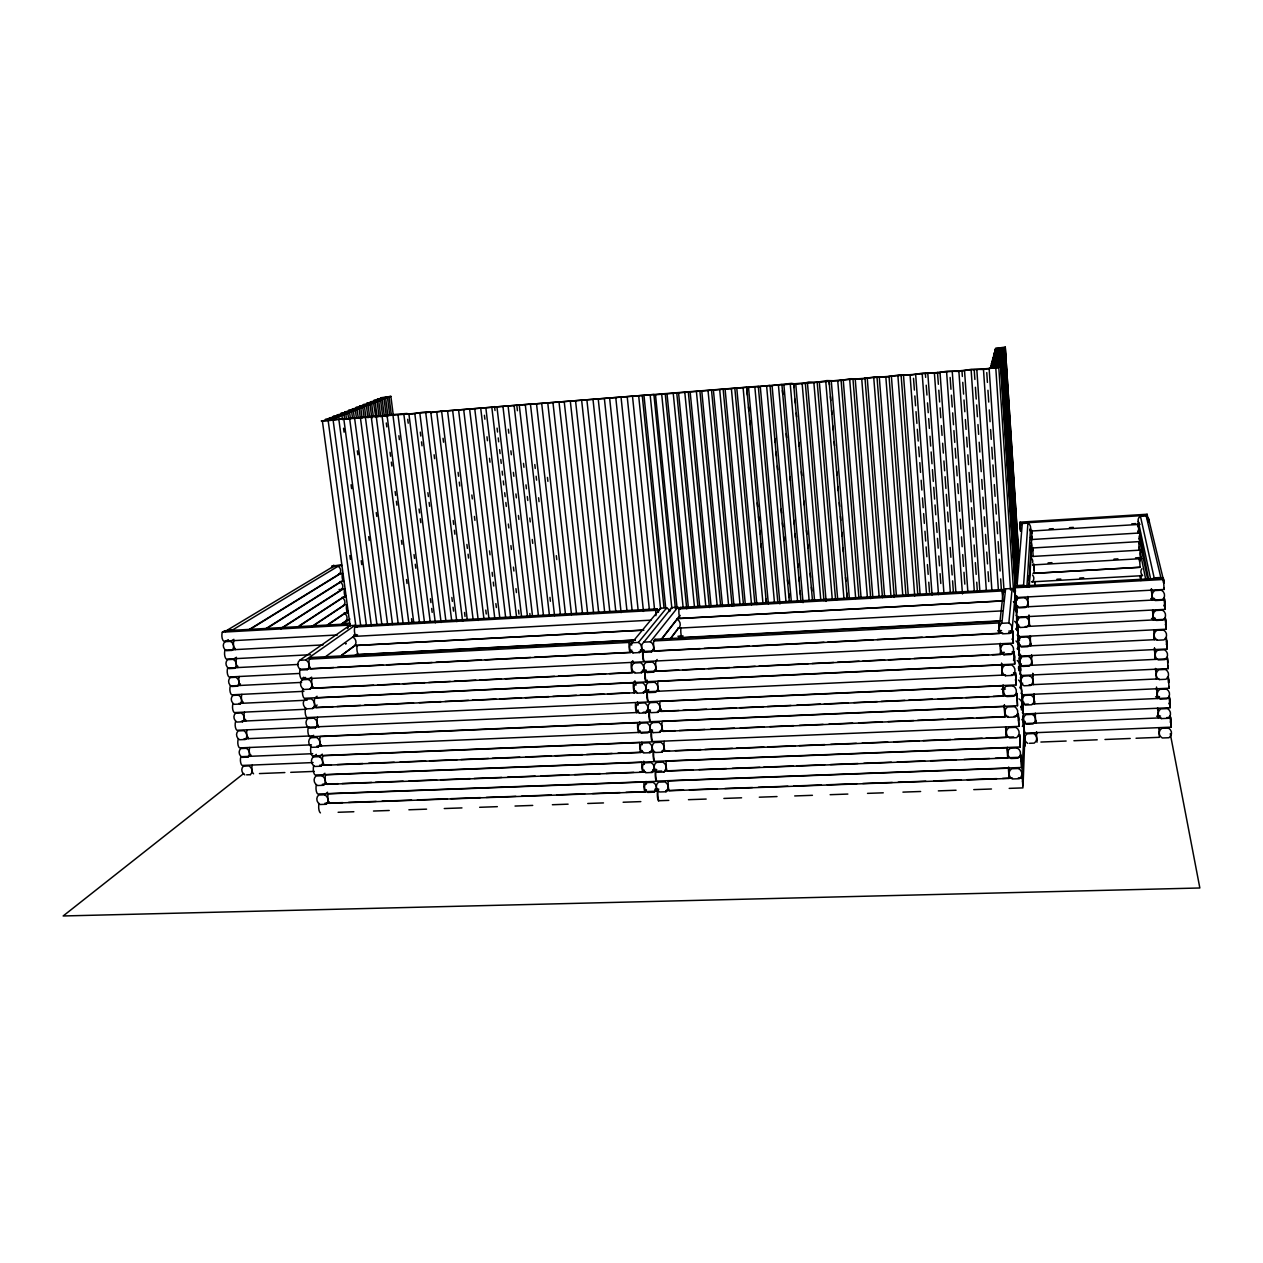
<?xml version="1.0" encoding="UTF-8"?>
<svg xmlns="http://www.w3.org/2000/svg" width="1263" height="1263" viewBox="0 0 1263 1263"><rect width="100%" height="100%" fill="white"/><g stroke="black" fill="none" stroke-linecap="round" stroke-linejoin="round"><path stroke-width="1.5" d="M1139.226 550.242L1138.768 541.685M1166.302 638.447L1166.317 637.499L1167.154 648.961L1019.399 656.144L1018.783 647.224M1020.457 531.313L1020.046 522.156L1147.104 514.246L1147.183 517.262M1156.34 678.989L1155.819 669.201M1163.318 578.059L1164.154 589.458L1015.531 597.588L1015.42 596.61L1015.01 586.348L1163.318 578.059L1163.412 582.432M800.963 601.914L781.908 384.552L770.02 385.704L791.585 383.336L795.769 384.141L813.877 382.736L826.918 380.573L837.748 380.858L850.741 378.711L861.729 378.995L874.659 376.832L885.837 377.1L898.719 374.953L910.07 375.206L922.89 373.059L934.415 373.311L947.171 371.164L958.885 371.401L971.579 369.254L983.482 369.475L996.112 367.328L998.812 367.691L1013.636 591.968M1016.794 612.145L1016.305 605.924L1016.826 617.181L1165.165 609.366L1164.312 597.952L1164.739 607.093M1166.159 629.211L1165.323 617.765L1166.159 629.211L1018.104 636.71L1017.583 625.422L1018.025 630.6M1021.435 663.928A6.031 5.731 7 0 0 1019.951 666.375L1019.825 668.901L1019.304 657.518L1020.662 675.516L1168.149 668.632L1167.312 657.155L1167.328 659.523M1033.371 682.92L1033.308 684.625L1032.755 673.274M1021.578 685.004L1021.404 683.472L1021.104 688.319L1020.583 676.936L1021.941 694.792L1169.143 688.209L1168.291 676.731L1168.496 682.857M1170.122 707.722L1169.27 696.213L1170.122 707.722L1023.204 714.005L1022.604 705.212M1171.101 727.156L1170.248 715.632L1171.101 727.156L1024.467 733.14L1023.93 721.773L1024.104 723.257M1033.765 563.772L1034.239 573.339L1140.126 567.308L1139.447 557.63L1139.573 561.388A5.32 5.052 -6.2 0 1 1141.12 557.551M1024.467 733.14L1024.561 731.293M1023.062 785.744L1024.625 743.102M1021.593 767.478L1021.025 755.179L1021.593 767.478L656.886 781.102A6.157 1.31 87.9 0 1 655.86 771.251L661.749 771.03M1021.862 774.503L1024.167 730.061M1029.613 624.806L1029.534 626.337L1028.982 615.049M1023.204 714.005L1023.298 712.221M1028.919 585.748L1031.776 536.586M1020.236 746.97L1019.667 734.687L1020.236 746.97L654.818 761.384A6.157 1.326 87.8 0 1 653.776 751.501M1022.462 705.101L1021.846 696.26L1022.383 707.675L1022.667 702.654L1022.841 704.17M1029.234 587.39L1031.65 545.079M1018.862 726.383L1018.31 714.116L1018.862 726.383L652.734 741.586A6.173 1.326 87.6 0 1 651.692 731.672M1028.319 580.001L1028.556 576.07M1026.898 586.979L1030.561 528.108M1017.489 705.701L1016.936 693.45L1017.489 705.701L650.65 721.71A6.173 1.342 87.5 0 1 649.592 711.748M1020.062 666.627L1020.141 664.196L1020.378 666.532M1019.399 656.144L1019.509 654.534M1009.09 778.418L1008.395 768.22L668.285 780.913A6.157 1.279 87.9 0 0 669.295 790.749L1009.09 778.418L1009.232 776.303M1018.625 647.003L1018.01 638.02L1019.352 650.966M1016.115 684.925L1015.547 672.705L1016.115 684.925L648.551 701.754A6.189 1.342 87.4 0 1 647.493 691.745L648.803 689.961M1025.146 586.395A6.078 5.826 3.5 0 0 1023.583 585.179L1027.908 523.15L1022.304 523.498A5.241 5.068 -1.4 0 0 1020.978 530.286M1018.104 636.71L1018.231 635.147M1007.7 757.989L1007.006 747.743L666.233 761.163A6.173 1.279 87.8 0 0 667.259 771.046L1007.7 757.989L1007.858 755.921M1014.726 664.07L1014.173 651.866L1014.726 664.07L646.435 681.704A6.189 1.342 87.3 0 1 645.377 671.663L678.72 670.022M864.981 378.047L882.49 597.652M664.164 741.349A6.173 1.295 87.7 0 0 665.191 751.264L1006.311 737.466L1006.469 735.461M700.239 648.582L643.262 651.487A6.204 1.358 87.1 0 0 644.319 661.591L1013.336 643.12L1012.784 630.932L1008.837 631.137M1014.773 591.558A6.078 5.826 3.5 0 1 1017.078 585.543L1022.304 523.498M1012.2 629.1L1015.215 594.241M1004.385 704.612L1004.211 706.506L662.096 721.441A6.189 1.295 87.6 0 0 663.138 731.403L1004.906 716.847L1004.511 705.543M1015.531 597.588L1015.657 596.136M1013.336 643.12L1012.784 630.932M1003.501 696.134L1002.806 685.762L660.012 701.439A6.189 1.31 87.4 0 0 661.054 711.448L1003.501 696.134L1003.106 684.878M1008.869 622.927L1012.121 588.495L1005.616 588.858L1001.859 623.291L1008.869 622.927A6.568 6.268 6.8 0 1 1009.579 633.473L1002.569 633.837A6.568 6.268 6.8 0 1 1001.78 623.306M1002.222 671.758L1002.096 675.342L1001.559 663.138M657.123 659.507L655.844 661.196A6.204 1.31 87.2 0 0 656.886 671.284L1000.675 654.455L1000.801 650.95M999.159 625.864L998.733 621.317L655.023 639.315L653.729 640.957A6.22 1.326 87.1 0 0 654.787 651.092L999.254 633.489L999.396 630.048M999.238 627.679L1003.169 592.963A6.094 5.857 4.7 0 1 1005.537 588.858M999.254 633.489L998.733 621.317M1002.127 590.958L1002.301 589.537L680.141 607.44L679.005 608.877A5.826 1.168 86.8 0 0 679.952 618.396L1002.79 600.841L1002.127 590.958L679.005 608.877M858.872 597.431L841.063 379.926L819.371 382.294L808.683 382.01L805.305 382.942L823.981 600.635M1000.675 366.665L996.76 365.938L990.287 367.486L1000.675 366.665L1015.263 588.211M1001.164 364.565L990.666 366.112L1001.48 363.223L991.045 364.754L1001.164 364.565L1015.452 584.927M1001.796 361.897L991.408 363.412L1001.796 361.897L1016.068 582.338M1016.115 577.175L1002.096 360.587L991.976 361.376L992.039 366.017M1016.541 577.917L1002.396 359.276L992.497 359.481L1002.838 357.413L993.207 356.94L1003.422 354.903L993.902 354.445L998.086 353.182L1003.864 353.009L1017.615 563.124M1016.968 578.691L1002.696 357.997L992.86 358.203L993.113 362.134L1001.938 361.281M1003.864 353.009L993.555 355.677L1003.122 356.15L992.86 358.203M1018.12 562.982L1004.432 350.593L994.755 351.367L1004.148 351.793L994.234 353.214L994.344 357.713M1018.31 563.03L1004.701 349.409L995.228 349.63L995.481 353.545M995.812 352.377L995.56 348.462L1004.985 348.225L994.897 350.814L1004.559 350.04M1018.452 552.168L1005.253 347.072L995.56 348.462M994.234 353.214L1004.274 351.24M995.228 349.63L1005.111 347.688M805.51 382.815L781.923 384.883M777.834 602.498L758.289 386.289L529.371 404.318L653.902 394.466L675.421 608.766M766.341 603.146L746.67 387.315L653.792 394.909M666.027 791.759A6.157 5.731 33.1 0 0 665.001 781.908L658.576 782.144A6.157 5.731 33.1 0 0 659.602 791.98L666.027 791.759L668.032 788.365M658.528 800.995A6.157 1.31 88 0 1 657.486 791.175L658.749 789.091L654.834 789.233M647.808 792.406L654.202 792.185L656.192 788.917M656.428 762.394A6.157 5.762 33.7 0 0 657.47 772.277L663.959 772.025L665.98 768.741M645.125 791.869A6.141 1.342 88 0 1 644.067 782.05L328.222 793.827A5.936 2.226 89.1 0 0 329.548 803.315L645.125 791.869L646.419 789.785M652.118 772.482A6.157 5.747 34.4 0 0 651.077 762.599L644.667 762.852A6.157 5.747 34.4 0 0 645.709 772.735L652.118 772.482L654.202 769.183M661.907 752.227A6.173 5.778 34.4 0 0 660.865 742.297L654.423 742.565A6.173 5.778 34.4 0 0 655.465 752.495L661.907 752.227L664.022 748.896M643.025 772.214A6.157 1.358 87.9 0 1 641.983 762.363L325.57 774.819A5.952 2.242 88.9 0 0 326.896 784.339L643.025 772.214L644.335 770.193M650.035 752.701A6.157 5.762 35 0 0 648.993 742.786L642.567 743.054A6.157 5.762 35 0 0 643.53 752.969L650.035 752.701L652.134 749.512M653.381 732.619L659.823 732.335L661.954 729.114M640.925 752.48A6.157 1.358 87.7 0 1 639.867 742.581L322.886 755.732A5.952 2.242 88.7 0 0 324.228 765.283L640.925 752.48L642.236 750.506M311.045 746.386A5.952 2.273 88.6 0 0 312.387 755.953L652.292 741.839A6.173 1.326 87.6 0 1 651.25 731.909L652.545 729.998M657.739 712.364A6.189 5.841 35.9 0 0 656.697 702.354L650.224 702.654A6.189 5.841 35.9 0 0 651.203 712.664L657.739 712.364L659.886 709.238M640.136 730.74L638.81 732.651A6.173 1.374 87.6 0 1 637.752 722.72L320.202 736.566A5.968 2.258 88.4 0 0 321.544 746.165M639.315 712.427L308.33 727.204A5.952 2.289 88.3 0 0 309.688 736.803L650.208 721.947A6.173 1.342 87.5 0 1 649.15 711.985L650.461 710.122L646.53 710.311M645.835 712.9A6.189 5.826 36.6 0 0 644.777 702.891L638.32 703.191A6.189 5.826 36.6 0 0 639.394 713.185L645.835 712.9L648.045 709.774M305.614 707.959A5.968 2.305 88.1 0 0 306.972 717.589L648.108 701.991A6.189 1.342 87.4 0 1 647.051 691.966L648.361 690.182M636.126 683.141A6.204 5.841 37.4 0 0 637.184 693.182L643.72 692.866L646.04 689.724M682.999 635.873L681.878 637.405A5.81 1.152 87 0 1 680.915 627.916M302.883 688.619A5.968 2.305 87.9 0 0 304.257 698.297L645.993 681.941L647.303 680.173M647.066 672.5L653.555 672.169L655.813 669.137M678.499 638.699L680.757 635.668M317.092 696.245L314.803 697.997A5.983 2.273 88 0 0 316.16 707.659L634.563 692.756L635.905 690.972M645.993 681.941A6.204 1.342 87.3 0 1 644.935 671.884L646.261 670.148L642.33 670.337M670.306 638.683L678.61 627.774M670.132 639.252L676.968 630.284M634.563 692.756A6.189 1.389 87.4 0 1 633.489 682.73L634.847 680.978M641.604 672.753A6.204 5.873 38.4 0 0 640.53 662.665L634.058 662.996A6.204 5.873 38.4 0 0 635.052 673.084L641.604 672.753L643.925 669.722M643.798 642.157A6.236 5.905 38.7 0 0 644.872 652.292L651.44 651.945L653.824 648.882M660.975 639.71L678.847 616.739M661.512 639.362L677.142 619.265A5.841 5.557 38 0 1 678.105 628.785M651.44 651.945A6.236 5.905 38.7 0 0 650.382 641.809L677.884 607.25A5.81 5.541 38.5 0 1 680.078 609.192M632.716 660.928L631.358 662.617A6.189 1.389 87.2 0 0 632.431 672.69L313.445 688.303A5.983 2.289 87.7 0 1 312.087 678.594M632.984 652.892L639.473 652.561L641.92 649.498A6.173 5.857 38.9 0 1 643.562 650.729M677.884 607.25L671.805 607.582L643.877 642.141L650.382 641.809M631.705 645.093A6.204 1.389 87.1 0 0 630.584 640.767L311.677 657.47L309.356 659.112A5.999 2.305 87.5 0 0 310.714 668.853L630.284 652.529L631.642 650.855A6.204 1.389 87.1 0 0 631.768 650.035M639.473 652.561A6.22 5.889 39.4 0 0 638.399 642.425L666.675 607.882L660.612 608.213L631.91 642.772A6.22 5.889 39.4 0 0 632.905 652.892M630.284 652.529A6.204 1.389 87.1 0 1 629.195 642.425L630.569 640.783M655.939 615.697A5.81 1.231 86.9 0 1 655.955 610.313L657.17 608.877A5.81 1.231 86.9 0 1 658.07 612.066M998.812 367.691L841.016 380.147M328.901 801.658L326.043 804.294L320.076 804.499A5.92 5.336 45.6 0 1 318.734 795.027L324.702 794.806L327.575 792.201M324.923 773.24L322.033 775.766L316.05 776.003A5.936 5.352 46.2 0 0 317.392 785.523L323.375 785.302L326.249 782.728M316.366 754.374L313.366 756.916A5.952 5.368 46.9 0 0 314.708 766.467L320.691 766.231L323.675 763.657M322.333 754.137L319.35 756.663L313.366 756.916M313.682 735.287L310.651 737.734A5.968 5.399 47.6 0 0 312.008 747.333L318.008 747.08L321.007 744.586M315.371 727.851A5.983 5.415 48.3 0 0 314.013 718.205L307.935 718.489A5.983 5.415 48.3 0 0 309.293 728.12L315.308 727.851L318.323 725.436M243.696 773.524L63.15 915.975L1199.85 887.984L1170.264 733.692M246.364 748.328L240.901 748.549A5.478 4.91 48.7 0 0 242.212 757.358L247.674 757.121L250.784 754.721M312.656 708.543A5.999 5.431 49.1 0 0 311.298 698.865L305.204 699.149A5.999 5.431 49.1 0 0 306.577 708.827L312.593 708.543L317.139 705.022M245.069 739.502A5.494 4.926 49.4 0 0 243.759 730.661L238.281 730.914A5.494 4.926 49.4 0 0 239.591 739.739L245.069 739.502L248.195 737.166M313.019 686.819L309.861 689.172L303.846 689.456A6.015 5.462 49.8 0 1 302.473 679.747L305.646 677.442M353.94 656.286L357.082 653.95M311.661 677.142L308.504 679.447L302.473 679.747M341.642 655.197L355.85 644.809M341.578 655.418L354.129 646.23A5.652 5.178 50.5 0 0 352.898 637.057M242.512 721.805A5.51 4.941 50 0 0 241.201 712.932L235.644 713.2A5.51 4.941 50 0 0 236.97 722.057L242.449 721.805L245.638 719.5M333.621 667.511L300.136 669.216A5.983 2.321 87.6 0 0 301.51 678.926L303.846 677.236M310.303 667.432L307.13 669.706L301.099 670.022A6.031 5.478 50.6 0 1 299.726 660.265L349.283 625.674L354.966 625.359A5.636 5.163 51 0 1 357.082 627.237M324.575 657.376L356.198 634.515M356.024 636.189A5.636 2.021 87.1 0 1 354.792 627.001L356.829 625.564L657.17 608.877M354.966 625.359L305.757 659.949L299.726 660.265M243.017 701.802L239.812 704.044L234.334 704.312A5.526 4.957 50.6 0 1 233.008 695.408L238.502 695.139A5.526 4.957 50.6 0 1 239.875 704.044M342.352 624.759A5.589 5.131 51.2 0 1 343.489 623.48L349.93 619.028M342.273 623.369L345.509 621.159A4.799 4.389 51.8 0 0 344.436 613.36L328.269 624.269M341.199 624.475L347.625 620.054M237.239 686.219A5.526 4.973 51.3 0 0 235.913 677.284L230.355 677.568A5.526 4.973 51.3 0 0 231.682 686.504L237.176 686.219L240.444 684.025M326.959 625.532L348.178 611.181M311.124 627.301L345.494 604.488M310.966 627.048L343.378 605.545A4.799 4.405 52.5 0 0 342.32 597.715L299.41 625.674M237.807 666.201L234.523 668.332L229.029 668.616A5.541 4.989 52 0 1 227.687 659.665L233.197 659.365L236.481 657.265M298.494 626.622L346.062 595.599M281.696 627.964L341.247 589.868A4.815 4.42 53.2 0 0 340.189 582.006L265.562 628.848M280.875 628.848L343.362 588.842M228.335 639.646L225.019 641.683A5.557 5.005 52.7 0 0 226.361 650.682L231.871 650.382L235.171 648.314M266.477 628.642L342.305 581.012M249.348 629.416L339.116 574.144M225.019 641.683L230.529 641.383L233.892 639.315M248.985 630.016L341.215 573.181M226.977 630.553A5.526 4.989 53 0 1 227.577 629.969L233.071 629.669L338.042 566.266A4.831 4.436 54 0 1 339.179 574.144M331.632 567.529A4.784 1.768 86.3 0 1 331.901 566.234L341.547 564.672M337.458 634.957L223.677 641.178A5.526 2.352 87.1 0 1 222.335 632.179L224.719 630.758L350.04 623.764M227.577 629.969L333.195 566.566L338.042 566.266M758.1 386.636L770.13 385.468L746.638 387.646M348.667 419.284L347.878 413.411L333.022 416.458L340.173 416.474L338.058 417.311L325.096 419.569L334.127 418.874L336.242 418.021L329.075 418.006L344.041 414.943L344.562 418.842M344.041 414.943L336.937 414.927L351.682 411.912L352.456 417.753M347.878 413.411L340.789 413.411L355.424 410.428L356.45 418.227M351.682 411.912L344.61 411.927L359.15 408.959L360.176 416.758M355.424 410.428L348.383 410.443L362.813 407.491L364.107 417.264M359.15 408.959L352.124 408.975L366.459 406.055L367.991 417.8M362.813 407.491L355.834 407.523L370.059 404.634L371.827 418.258M366.459 406.055L359.497 406.086L373.611 403.229L375.774 416.916L390.299 414.769L406.97 413.459L408.959 414.39L422.884 412.212L429.294 411.77L430.857 412.669L440.755 411.359M370.059 404.634L363.113 404.665L377.148 401.823L378.916 415.495M373.611 403.229L366.696 403.26L380.621 400.45L382.642 416.095M377.148 401.823L370.248 401.871L384.078 399.076L386.336 416.585M380.621 400.45L373.753 400.482L387.504 397.719L389.746 415.274M384.078 399.076L377.227 399.124L390.883 396.377L393.125 413.964M440.613 411.359L529.386 404.207L342.715 419.237L374.495 416.001L375.395 416.869M1002.538 358.692L992.134 360.776L1002.238 359.987M328.175 420.705L343.425 418.763L321.276 420.911L328.175 420.705L355.819 625.848M1019.951 523.198L1147.357 515.272L1147.688 520.024M331.901 566.234L341.736 565.619M1030.292 531.091L1139.968 524.366A5.368 5.131 -9.1 0 1 1140.41 516.141L1146.157 515.778A5.368 5.131 -9.1 0 1 1148.635 521.635M1049.285 528.913L1053.2 528.676M1069.429 527.634L1073.329 527.381M1131.759 523.845L1135.674 523.592M338.863 573.734L342.794 573.497M1030.829 539.569L1140.426 532.939M339.936 581.596L343.868 581.359M1031.382 548.047L1140.868 541.511M339.037 589.553L344.925 589.205M1031.918 556.494L1141.326 550.068M342.068 597.273L345.983 597.052M1048.085 562.888L1051.984 562.667M1113.998 559.114L1117.913 558.878M1135.532 557.867L1139.589 557.583M1032.455 564.94L1141.768 558.609M1032.992 573.37L1140.268 567.245M344.183 612.902L348.099 612.681M1056.91 579.275L1060.794 579.054M1079.77 578.028L1083.686 577.807M1031.587 581.88L1142.668 575.644M1152.63 579.275A6.236 5.92 -5.4 0 1 1154.082 577.87L1160.839 577.491A6.236 5.92 -5.4 0 1 1163.918 583.285M1017.078 585.543L1023.583 585.179M343.489 623.48L349.109 623.164M1014.884 587.753L1163.665 579.464M222.335 632.179L347.988 625.185A5.589 2.037 87 0 0 347.593 628.532A5.636 5.163 51 0 1 347.767 627.743M354.792 627.001L655.955 610.313M353.608 635.068L357.524 634.863M353.514 636.441L651.045 620.149M676.794 618.681L1003.501 600.904M1150.688 598.694L1154.587 598.488M1016.178 607.392L1164.66 599.42M323.028 644.904L225.019 650.161A5.51 2.337 87.4 0 0 226.345 659.128L310.572 654.708M642.204 630.142L357.271 645.361A5.62 2.021 87.3 0 0 358.503 654.518L635.336 640.009M677.757 628.185L1002.191 610.866M354.761 645.598L643.909 630.174M1155.756 610.503L1162.449 610.155A6.268 5.92 -3.5 0 1 1162.955 620.086L1156.276 620.433A6.268 5.92 -3.5 0 1 1155.677 610.503M677.915 636.252L681.862 636.047M678.705 637.673L1000.896 620.796M355.992 654.755L635.068 640.136M653.729 640.957L998.544 622.959M309.356 659.112L629.195 642.425M631.91 642.772L638.399 642.425M1151.524 618.491L1155.471 618.286M1025.272 626.559L1165.67 619.296M298.131 664.449L227.687 668.08A5.494 2.337 87.6 0 0 229.013 677.015L299.41 673.463M1020.204 627.474L1026.708 627.143A6.094 5.826 5.1 0 0 1026.077 617.339L1019.557 617.686A6.094 5.826 5.1 0 0 1020.125 627.474M997.628 630.805L1001.543 630.6M640.215 650.24L644.146 650.035M704.17 648.377L749.354 646.056M753.285 645.867L824.013 642.251M827.944 642.046L873.143 639.741M877.075 639.536L922.258 637.231M926.189 637.026L1002.806 633.11M1008.711 632.81L1012.642 632.605M337.553 667.306L382.863 664.985M386.794 664.78L432.088 662.475M436.035 662.27L481.329 659.949M485.26 659.76L530.555 657.439M534.502 657.234L632.968 652.213M638.873 651.897L642.82 651.708A6.204 1.358 87.1 0 0 643.877 661.796L301.51 678.926M1156.782 630.332L1163.46 630A6.252 5.889 -2.4 0 1 1163.965 639.899L1157.287 640.23A6.252 5.889 -2.4 0 1 1156.703 630.348M646.009 662.396L652.497 662.08A6.22 5.889 37.7 0 1 653.555 672.169M1018.752 646.435L1156.94 639.567M301.604 682.399L230.34 685.935A5.494 2.321 87.9 0 0 231.666 694.839L303.894 691.319M1000.407 652.545L1004.338 652.355M682.636 669.832L704.201 668.774M708.133 668.585L729.698 667.527M733.629 667.338L755.195 666.28M759.11 666.09L808.131 663.691M812.062 663.501L833.627 662.444M837.543 662.238L859.124 661.196M863.039 660.991L884.605 659.933M888.536 659.744L910.102 658.686M914.033 658.497L988.534 654.85M992.465 654.66L1014.031 653.603M310.745 688.24L373.659 685.162M377.59 684.972L399.203 683.914M403.134 683.725L424.763 682.652M428.694 682.462L450.323 681.404M454.254 681.215L475.883 680.157M479.814 679.968L501.427 678.91M505.358 678.705L554.504 676.305M558.435 676.115L605.624 673.811M609.555 673.605L635.115 672.358M641.004 672.074L644.935 671.884M1003.99 654.834L1010.984 654.502A6.552 6.252 7.6 0 0 1010.274 644.004L1003.28 644.351A6.552 6.252 7.6 0 0 1003.911 654.834M1157.792 650.098L1164.47 649.766A6.236 5.873 -1.5 0 1 1164.96 659.618L1158.297 659.933A6.236 5.873 -1.5 0 1 1157.713 650.098M1001.385 664.922L657.928 681.357A6.204 1.31 87.3 0 0 658.97 691.414M314.803 697.997L633.489 682.73M636.189 683.141L642.662 682.825A6.204 5.841 37.4 0 1 643.72 692.866M1020.03 665.838L1167.659 658.797M238.833 703.444L307.114 700.191M313.461 707.596L333.085 706.664M337.016 706.491L360.555 705.386M364.486 705.196L413.538 702.907M419.427 702.623L441.008 701.612M444.939 701.439L468.478 700.334M472.409 700.144L495.949 699.039M499.88 698.865L521.461 697.855M525.392 697.665L548.931 696.56M552.862 696.387L576.417 695.282M580.333 695.092L603.888 693.987M607.803 693.813L629.4 692.803M633.316 692.613L637.247 692.424M643.135 692.156L647.051 691.966M647.493 691.745L1005.585 674.963M1011.489 674.695L1015.42 674.505M1005.411 675.752L1012.373 675.421A6.536 6.22 8.3 0 0 1011.679 664.97L1004.701 665.301A6.536 6.22 8.3 0 0 1005.316 675.752M306.42 709.238L234.302 712.6A5.478 2.305 88.2 0 1 232.992 703.728M1029.171 684.814L1158.818 678.878M241.47 721.189L309.624 718.063M1159.308 679.573L1165.954 679.273A6.22 5.841 -0.6 0 0 1165.465 669.453L1158.803 669.769A6.22 5.841 -0.6 0 0 1159.229 679.573M1001.48 689.219L1005.411 689.045M308.946 727.062L236.939 730.282A5.478 2.305 88.4 0 1 235.628 721.441M657.455 711.401L679.052 710.422M682.983 710.248L706.538 709.206M712.427 708.938L735.997 707.88M739.929 707.706L763.484 706.649M767.415 706.475L790.985 705.417M796.874 705.164L820.429 704.107M824.36 703.933L847.931 702.875M853.82 702.607L877.39 701.565M881.306 701.391L904.876 700.334M908.807 700.16L932.362 699.102M938.251 698.834L961.822 697.776M965.753 697.602L989.308 696.56M993.239 696.371L1016.81 695.329M643.246 712.237L649.15 711.985M1155.598 696.813L1159.497 696.639M1022.572 704.407L1028.461 704.154M1032.376 703.98L1169.633 697.981M244.075 738.839L313.098 735.824M310.651 737.734L316.65 737.481A5.968 5.399 47.6 0 1 318.008 747.08M640.452 723.162L646.893 722.878A6.173 5.794 35.8 0 1 647.935 732.84L641.509 733.124M652.324 722.641L658.781 722.373A6.189 5.81 35.1 0 1 659.823 732.335M311.456 744.838L239.56 747.901A5.478 2.289 88.7 0 1 238.249 739.108M659.57 731.324L675.342 730.661M679.273 730.488L704.896 729.398M710.801 729.146L734.45 728.135M740.355 727.883L764.004 726.888M769.909 726.635L793.559 725.625M799.463 725.372L823.113 724.362M829.017 724.109L852.667 723.099M858.587 722.846L882.221 721.852M888.142 721.599L913.749 720.51M917.696 720.336L943.303 719.247M947.25 719.073L972.857 717.984M976.804 717.81L1008.332 716.468M1014.236 716.216L1018.183 716.058M316.934 746.133L651.25 731.909M1008.206 717.305L1015.152 717.005A6.504 6.157 9.5 0 0 1014.457 706.649L1007.511 706.948A6.504 6.157 9.5 0 0 1008.127 717.305M1156.592 716.2L1160.508 716.042M1023.835 723.588L1160.823 717.858M1166.696 717.605L1170.612 717.447M312.703 753.695L240.87 756.695A5.462 2.289 88.9 0 0 242.164 765.457L313.113 762.568M1161.313 718.6L1167.943 718.315A6.204 5.794 1.1 0 0 1167.438 708.59L1160.823 708.875A6.204 5.794 1.1 0 0 1161.234 718.6M661.638 751.185L669.516 750.869M675.405 750.632L700.981 749.591M704.912 749.433L732.445 748.312M736.376 748.154L763.91 747.049M767.841 746.875L795.374 745.77M799.305 745.612L824.865 744.57M830.77 744.333L856.33 743.291M862.234 743.054L887.794 742.028M893.699 741.791L919.259 740.75M923.19 740.592L950.723 739.471M954.654 739.313L982.188 738.208M986.119 738.05L1013.652 736.929M319.634 765.252L331.411 764.778M337.3 764.541L362.813 763.499M368.701 763.262L394.23 762.236M400.118 761.999L425.631 760.958M429.562 760.8L457.032 759.695M460.963 759.537L488.449 758.416M492.381 758.258L519.851 757.153M525.74 756.916L551.268 755.874M555.183 755.716L582.669 754.611M586.6 754.453L612.113 753.411M618.002 753.174L643.53 752.148M649.419 751.911L653.334 751.753A6.157 1.326 87.8 0 0 654.376 761.636L315.087 775.008A5.936 2.273 88.8 0 1 313.745 765.489M1040.901 742.044L1066.146 741.034M1073.913 740.734L1097.215 739.802M1104.983 739.486L1130.227 738.476M1136.053 738.255L1159.355 737.324L1158.85 727.646M259.452 773.572L284.854 772.561M290.727 772.34L314.171 771.393M1029.424 743.307L1034.239 743.118A6.031 5.684 9.1 0 0 1033.623 733.55L1027.182 733.819A6.031 5.684 9.1 0 0 1027.735 743.37M246.632 774.835L250.279 774.677M656.507 762.394L662.933 762.142A6.157 5.762 33.7 0 1 663.959 772.025M652.766 769.625L656.697 769.483M665.664 770.872L693.15 769.814M699.039 769.593L726.509 768.536M732.398 768.314L759.884 767.257M763.799 767.115L793.243 765.978M797.174 765.82L824.644 764.778M830.533 764.541L858.019 763.484M863.908 763.262L891.378 762.205M897.267 761.984L924.737 760.926M930.626 760.705L956.154 759.726M964.001 759.426L989.513 758.447M995.402 758.21L1020.914 757.232M322.333 784.291L338.105 783.676M342.052 783.534L371.606 782.397M375.553 782.239L403.15 781.181M409.054 780.96L436.651 779.903M440.598 779.745L470.152 778.608M474.099 778.466L501.695 777.408M507.6 777.171L535.196 776.114M541.101 775.892L568.697 774.835M574.618 774.614L600.241 773.619M606.145 773.398L633.742 772.34M639.646 772.103L645.567 771.882M651.471 771.661L655.418 771.504A6.157 1.31 87.9 0 0 656.46 781.355L317.771 794.001A5.936 2.258 89 0 1 316.429 784.512M665.806 790.638L683.52 789.991M689.44 789.785L717.005 788.775M724.883 788.491L752.464 787.496M758.368 787.275L787.907 786.202M793.811 785.981L821.392 784.986M827.297 784.765L856.835 783.707M862.755 783.486L892.294 782.413M898.198 782.192L925.779 781.197M933.657 780.913L961.222 779.918M967.126 779.697L996.681 778.624M1002.585 778.403L1012.437 778.055M1018.341 777.834L1022.272 777.692L1022.383 775.577L1022.841 780.771M325.001 803.236L342.715 802.605M348.604 802.384L376.153 801.389M382.058 801.168L411.564 800.111M417.469 799.889L446.976 798.816M450.907 798.674L480.429 797.6M486.334 797.395L515.841 796.322M521.745 796.1L551.252 795.043M557.157 794.822L584.69 793.827M592.568 793.543L620.101 792.533M626.006 792.327L657.486 791.175M338.121 812.283L353.845 811.73M373.501 811.035L389.225 810.483M408.88 809.788L426.578 809.157M444.26 808.541L461.958 807.91M479.656 807.294L497.338 806.662M515.036 806.047L532.718 805.415M552.373 804.736L568.097 804.168M587.753 803.489L603.477 802.921M623.133 802.242L640.83 801.61M668.79 800.379L658.954 800.726A6.141 1.31 88 0 1 657.928 790.922M688.461 799.684L706.175 799.069M723.888 798.437L741.586 797.806M759.3 797.19L777.013 796.558M794.711 795.943L812.425 795.311M830.138 794.695L847.836 794.064M867.523 793.369L883.263 792.817M902.934 792.122L920.632 791.491M938.346 790.875L956.059 790.243M973.757 789.628L991.471 788.996M1009.184 788.38L1022.951 787.891L1022.272 777.692A6.426 6.015 11.1 0 1 1022.541 781.734M993.081 362.149L991.771 362.086M390.883 396.377L380.668 397.782L387.504 397.719M711.527 390.283L732.13 606.319M688.319 392.098L709.396 607.582M937.493 372.38L938.377 384.284M1148.714 519.093L1163.807 581.327M1147.104 514.246L1147.357 515.272M1163.823 588.021L1164.154 589.458M1146.157 515.778L1160.839 577.491M1164.818 607.866L1165.165 609.366M1140.41 516.141L1154.161 577.87M1167.154 648.961L1166.365 640.783M1138.31 521.445L1150.482 578.28M1151.43 588.7L1152.251 600.099L1151.809 596.973M1168.149 668.632L1167.659 665.269M1137.726 526.482L1137.647 523.482L1148.667 579.559M1139.21 538.622L1147.562 578.864M1168.78 686.472L1169.143 688.209M1139.179 547.147L1145.841 579.938M1154.493 647.935L1155.313 659.381L1154.998 657.739M925.384 373.548L925.653 377.369M1156.513 687.025L1157.334 698.518L1156.876 695.06M1006.311 737.466L1005.616 727.172M1004.906 716.847L1004.211 706.506M1000.675 654.455L999.964 643.988M1002.301 589.537L1002.696 593.847M349.867 555.531L350.388 559.414M322.397 421.147L350.151 626.164M345.825 414.232L346.346 418.132M343.883 419.474L371.354 625.69M341.957 415.764L342.478 419.648M343.552 428.268L344.073 432.151M351.082 484.739L351.603 488.639M361.218 560.693L361.723 564.593M338.91 419.853L366.475 625.959M333.132 420.311L360.697 625.58M365.465 417.785L392.54 624.506M376.263 512.51L376.784 516.409M360.839 408.281L362.118 418.006M360.476 418.179L387.646 624.79M357.145 409.749L358.187 417.564M354.666 418.621L381.931 625.106M353.419 411.217L354.445 419.032M357.366 450.828L357.871 454.727M368.701 536.633L369.222 540.532M349.63 412.717L350.419 418.574M349.693 419.016L377.037 625.374M1015.01 586.348L1015.452 591.621M378.758 401.192L380.763 416.774M375.253 402.581L377.021 416.19M376.311 416.932L403.181 623.922M371.701 403.986L373.232 415.701M371.306 417.327L398.271 624.19M368.117 405.391L369.649 417.106M364.502 406.828L365.781 416.569M1037.018 742.202L1036.402 732.651M398.05 415.243L424.526 622.722M398.871 435.735L399.361 439.619M414.043 554.536L414.548 558.435M415.29 564.277L415.78 568.176M393.014 415.638L419.584 623.006M389.067 397.103L391.309 414.611M385.657 398.445L387.93 416.032M387.157 416.095L413.838 623.322M386.304 422.979L386.81 426.894M390.093 452.343L390.599 456.259M391.356 462.132L391.862 466.031M395.145 491.481L395.651 495.396M396.408 501.269L396.898 505.184M401.445 540.406L401.95 544.321M406.497 579.559L407.002 583.474M411.533 618.696L412.038 622.612M382.231 399.818L384.236 415.416M382.152 416.474L408.912 623.59M414.848 413.917L441.103 622.517M408.959 414.39L435.325 622.833M407.712 419.3L408.217 423.2M419.079 509.005L419.569 512.92M420.311 518.761L420.816 522.661M430.446 598.725L430.936 602.625M431.678 608.466L432.167 612.366M403.923 414.785L430.13 621.159M430.857 412.669L456.811 621.633M434.109 454.759L434.598 458.674M451.854 597.462L452.343 601.377M453.07 607.25L453.559 611.15M425.789 413.064L451.601 619.959M419.884 413.522L445.807 620.291M420.311 432.135L420.8 436.035M421.526 441.892L422.016 445.792M427.904 492.665L428.394 496.564M429.12 502.421L429.625 506.321M1001.638 663.549L1002.127 669.69M447.607 411.359L473.025 618.759M441.687 411.833L467.199 619.091M443.06 438.293L443.55 442.208M453.196 520.514L453.685 524.413M454.396 530.286L454.885 534.202M464.531 612.508L465.021 616.423M436.761 412.212L462.621 621.317M463.742 410.096L488.939 618.602M471.857 495.001L472.315 498.901M474.446 516.456L474.92 520.356M485.781 610.076L486.255 613.976M458.643 410.507L483.934 618.87M452.707 410.964L478.251 620.449M458.106 472.378L458.58 476.277M459.29 482.119L459.764 486.018M466.9 544.464L467.373 548.363M468.099 554.204L468.573 558.104M480.777 408.77L505.658 617.654M474.809 409.244L499.801 617.986M489.555 550.889L490.028 554.789M492.144 572.36L492.602 576.275M493.312 582.132L493.77 586.032M495.885 603.603L496.359 607.519M469.694 409.638L494.78 618.27M497.022 407.507L521.587 616.77M494.559 406.591L495.017 410.507M497.085 428.125L497.543 432.041M498.238 437.914L498.696 441.829M499.627 449.66L500.085 453.575M500.78 459.448L501.237 463.363M502.153 471.194L502.611 475.109M503.306 480.982L503.763 484.897M504.695 492.728L505.153 496.643M505.847 502.516L506.305 506.431M508.373 524.05L508.831 527.966M510.915 545.584L511.373 549.5M513.441 567.119L513.899 571.034M515.967 588.653L516.441 592.568M518.509 610.187L518.967 614.102M491.891 407.902L516.551 617.054M485.908 408.375L510.678 617.386M484.424 415.29L484.897 419.19M486.981 436.793L487.439 440.708M489.539 458.295L489.997 462.211M1020.046 522.156L1020.583 530.634M508.168 406.623L532.528 616.155M508.373 429.246L508.831 433.177M510.884 450.812L511.341 454.727M513.409 472.378L513.867 476.293M515.92 493.928L516.378 497.859M518.43 515.493L518.888 519.409M529.844 613.502L530.302 617.418M503.021 407.033L527.476 616.439M534.802 464.547L535.244 468.447M536.144 476.262L536.586 480.161M538.591 497.748L539.048 501.648M549.973 597.367L550.415 601.267M525.361 405.281L549.484 615.934M519.33 405.755L543.564 616.265M516.756 404.855L517.42 410.712M523.498 463.379L523.956 467.294M525.976 484.85L526.434 488.749M527.334 496.548L527.776 500.448M529.797 518.004L530.255 521.919M532.276 539.475L532.733 543.374M514.183 406.165L538.433 615.839M541.764 404.002L565.571 615.034M547.447 477.43L547.889 481.345M556.304 555.657L556.746 559.572M536.586 404.413L560.488 615.318M530.539 404.886L554.552 615.649M559.083 402.644L582.559 614.086M553.02 403.118L576.607 614.418M547.826 403.529L571.508 614.702M575.612 401.35L598.773 613.187M570.387 401.76L593.642 613.471M564.293 402.234L587.674 613.802M1033.166 556.478L1032.629 548.016M593.057 399.992L615.744 610.976M586.948 400.466L609.745 611.308M581.706 400.876L604.614 611.608M1032.076 539.538L1031.603 530.002L1031.855 532.954M1008.679 767.004L1009.09 772.403M609.697 398.698L632.068 610.076M604.44 399.108L626.906 610.361M598.299 399.582L621.112 612.65M627.269 397.324L649.308 609.113M621.112 397.798L643.467 611.403M615.839 398.208L638.099 609.729M1000.28 643.277L1000.58 646.767M644.035 396.014L665.822 608.892M642.267 395.698L663.959 607.424M638.731 396.424L660.612 609.192M632.558 396.898L654.487 608.813M655.529 395.114L677.094 608.277M650.224 395.524L671.884 608.561M1029.029 615.46L1029.266 618.333M1032.787 673.653L1033.023 676.463M676.763 392.998L697.871 606.256M673.274 393.724L694.492 607.298M667.053 394.214L688.398 607.645M665.238 393.898L686.756 608.845M661.733 394.624L683.172 607.929M690.198 392.398L711.085 606.366M684.846 392.809L705.843 606.666M678.61 393.298L699.734 607.014M708.085 390.993L728.688 606.098M701.818 391.483L722.547 606.445M699.907 391.183L720.557 604.977M696.45 391.909L717.1 604.788M725.136 389.667L745.391 605.166M723.162 389.367L743.433 604.424M719.736 390.093L739.929 603.509M713.453 390.583L733.961 605.814M743.149 388.262L762.868 602.23M736.834 388.751L756.853 604.535M734.845 388.451L754.864 603.777M731.435 389.178L751.564 604.835M1032.724 547.289L1032.976 550.652A5.21 5.02 0.3 0 0 1031.666 547.637M1005.98 726.793L1006.453 734.608M1007.369 747.27L1007.763 753.08M754.879 387.346L774.44 602.293M748.564 387.836L768.362 603.888M746.67 387.315L747.396 395.145M748.47 406.891L748.833 410.807M749.733 420.595L750.096 424.51M757.279 502.848L757.642 506.763M758.542 516.551L758.905 520.467M759.789 530.255L760.152 534.17M761.052 543.958L761.415 547.874M766.088 598.788L766.452 602.704M772.103 385.989L791.317 601.362M774.882 438.482L775.229 442.413M776.098 452.217L776.461 456.148M777.329 465.968L777.676 469.899M781.197 509.163L781.544 513.078M782.429 522.898L782.776 526.829M783.644 536.633L784.007 540.564M787.512 579.828L787.859 583.759M788.744 593.578L789.091 597.494M770.02 385.704L789.359 601.851M766.657 386.415L785.981 601.662M760.31 386.92L779.934 603.951M1152.772 610.029L1153.277 619.944L1152.835 616.754M1153.782 629.827L1154.303 639.71L1153.924 637.326M1031.603 654.866L1031.776 657.155M1036.56 731.656L1036.734 733.866M790.291 384.568L809.141 600.367M783.913 385.073L803.063 602.672M782.429 390.456L782.776 394.388M786.249 433.698L786.596 437.63M790.054 476.94L790.401 480.871M793.874 520.182L794.222 524.113M795.09 533.949L795.437 537.88M797.695 563.44L798.042 567.371M798.895 577.191L799.242 581.122M800.111 590.958L800.458 594.889M778.466 385.499L797.553 601.014M1157.839 708.243L1158.345 717.952L1157.95 715.332M1027.829 596.452L1028.003 598.82M807.467 383.226L826.144 601.393M802.147 383.652L820.761 599.72M795.769 384.141L814.509 600.067M793.717 383.636L794.048 387.536M795.074 399.282L795.422 403.197M796.274 412.985L796.606 416.901M798.816 442.334L799.163 446.249M801.374 471.683L801.721 475.598M803.931 501.048L804.263 504.947M806.489 530.397L806.82 534.312M807.673 544.085L808.02 548M810.23 573.449L810.562 577.365M811.414 587.137L811.762 591.052M793.622 383.857L812.551 601.267M1138.042 531.391L1138.326 533.112L1138.231 530.128M1140.568 575.817L1140.899 580.57M825.797 381.805L844 599.136M819.371 382.294L837.701 599.483M817.177 382.01L835.617 599.988M813.877 382.736L832.317 599.783M1034.918 581.406L1035.013 582.669M837.748 380.858L855.698 598.473M831.307 381.363L849.399 598.836M829.144 380.858L829.459 384.789M830.454 396.566L830.77 400.497M831.591 410.317L831.922 414.248M832.901 426.041L833.233 429.973M834.212 441.75L834.543 445.681M836.674 471.225L837.006 475.141M837.985 486.934L838.316 490.865M839.295 502.642L839.627 506.574M840.432 516.393L840.763 520.324M841.742 532.118L842.074 536.049M843.053 547.826L843.384 551.757M845.515 577.302L845.847 581.217M846.826 593.01L847.157 596.941M829.081 381.079L847.284 599.341M855.256 379.5L872.859 597.525M852.983 379.216L870.744 598.725M849.731 379.926L867.428 597.825M843.274 380.431L861.113 598.173M1030.403 636.142L1030.529 637.783M1034.144 694.066L1034.271 695.676M1035.376 713.216L1035.502 714.811M873.775 378.047L891.047 597.225M867.286 378.553L884.637 596.862M861.729 378.995L879.19 597.162M891.425 376.674L908.334 596.262M889.041 376.39L905.966 595.505M885.837 377.1L902.713 594.605M879.332 377.605L896.351 594.952M876.996 377.116L894.267 597.431M1033.892 565.208L1034.05 567.482A5.194 5.005 1.4 0 0 1033.26 565.129M903.534 375.727L920.048 593.626M901.103 375.222L917.806 594.841M897.93 376.153L914.712 595.899M922.227 374.258L938.504 594.573M915.675 374.779L932.078 594.936M913.512 378.316L914.396 390.078M914.838 395.951L915.564 405.755M916.007 411.643L916.891 423.405M917.333 429.278L918.201 441.055M918.643 446.928L919.385 456.732M919.827 462.621L920.553 472.409M921.137 480.256L921.879 490.06M922.464 497.906L923.19 507.71M923.632 513.583L924.358 523.387M924.958 531.234L925.684 541.038M926.126 546.911L926.853 556.715M927.437 564.561L928.179 574.365M928.763 582.211L929.489 592.015M910.07 375.206L926.442 593.278M940.051 372.869L955.87 592.347M938.804 390.188L939.656 401.981M940.082 407.87L940.793 417.706M941.361 425.568L942.072 435.388M942.64 443.25L943.35 453.085M943.919 460.948L944.629 470.767M945.056 476.672L945.908 488.465M946.334 494.354L947.187 506.147M947.613 512.052L948.324 521.872M948.892 529.734L949.602 539.569M950.171 547.432L950.881 557.267M951.449 565.129L952.16 574.949M952.586 580.854L953.439 592.647M934.415 373.311L950.344 592.663M927.847 373.816L943.919 593.01M926.221 385.215L926.947 395.035M927.516 402.881L928.242 412.701M928.684 418.59L929.394 428.41M929.978 436.256L930.705 446.076M931.131 451.965L931.999 463.742M932.426 469.631L933.294 481.408M933.736 487.297L934.604 499.074M935.03 504.963L935.757 514.783M936.325 522.629L937.051 532.449M937.493 538.338L938.204 548.158M938.788 556.004L939.514 565.824M940.082 573.67L940.809 583.49M952.286 371.906L967.837 591.684M950.139 377.448L950.976 389.257M951.402 395.161L952.239 406.97M952.665 412.875L953.502 424.684M953.912 430.588L954.749 442.397M955.175 448.302L955.87 458.137M956.438 466.015L957.133 475.851M957.686 483.729L958.396 493.565M958.949 501.443L959.659 511.278M960.212 519.156L960.906 528.992M961.475 536.87L962.169 546.705M962.722 554.583L963.574 566.392M963.985 572.297L964.821 584.106M946.634 372.348L962.453 593.942M1020.441 667.385L1020.615 670.274M971.168 370.438L986.34 590.642M964.553 370.959L979.851 591.005M961.948 370.58L962.359 376.453M962.769 382.342L963.59 394.088M964.001 399.976L964.821 411.738M965.374 419.569L966.053 429.373M966.605 437.203L967.284 447.007M967.837 454.838L968.516 464.642M969.068 472.473L969.747 482.277M970.3 490.107L971.121 501.869M971.531 507.742L972.352 519.503M972.889 527.35L973.584 537.138M974.12 544.985L974.941 556.746M975.352 562.619L976.173 574.381M976.725 582.211L977.404 592.015M958.885 371.401L974.31 591.321M989.166 369.033L1004.148 592.331M986.766 372.585L987.413 382.405M987.95 390.267L988.74 402.06M989.276 409.922L990.066 421.7M990.602 429.562L991.25 439.382M991.787 447.244L992.576 459.037M992.971 464.926L993.776 476.719M994.297 484.582L995.086 496.359M995.623 504.221L996.286 514.041M996.807 521.903L997.612 533.696M998.133 541.559L998.922 553.336M999.317 559.241L1000.122 571.018M1000.643 578.88L1001.433 590.674M983.482 369.475L998.386 589.979M976.852 369.996L991.897 590.342M974.199 369.617L974.878 379.437M975.415 387.283L976.22 399.045M976.631 404.934L977.436 416.711M977.972 424.557L978.651 434.377M979.188 442.224L979.851 452.028M980.388 459.874L981.209 471.652M981.746 479.498L982.409 489.318M982.946 497.164L983.751 508.926M984.303 516.788L984.966 526.592M985.503 534.438L986.182 544.258M986.719 552.105L987.524 563.866M988.061 571.729L988.74 581.533M1004.985 348.225L1018.436 557.062M1004.701 349.409L1018.341 558.104M1004.148 351.793L1017.899 562.082M1003.706 353.672L1017.331 564.198M1003.422 354.903L1017.22 565.461M1003.28 355.471L1017.315 572.471M1002.996 356.734L1017.125 572.297M1002.838 357.413L1017.268 577.538M1002.396 359.276L1016.747 577.87M1016.968 596.073L1017.22 600.004M1001.48 363.223L1015.831 581.548M1001.306 363.949L1015.752 583.617M1019.241 636.568L1019.494 640.499M1020.409 654.218L1020.662 658.149M1017.725 616.265L1017.773 620.212M1018.799 635.905L1019.273 639.852M1020.094 655.513L1020.567 659.523M1000.849 365.938L1015.341 586.111M1015.989 595.947L1016.257 599.878M1018.578 635.257L1018.846 639.189M1019.873 654.913L1020.125 658.844M1021.167 674.584L1021.42 678.515M1015.784 596.057L1016.036 599.972M1016.305 603.903L1016.81 611.75M1017.583 623.512L1018.104 631.342M1018.373 635.273L1018.625 639.189M1018.878 643.12L1019.399 650.95M1019.651 654.881L1019.92 658.797M1020.172 662.712L1020.693 670.558M1020.946 674.474L1021.199 678.405M1022.241 694.082L1023.267 709.774M1018.562 666.722L1018.831 670.653M1021.167 706.064L1021.435 710.011M995.402 348.998L995.67 352.93M995.828 368.512L1010.526 590.01M994.407 352.566L994.676 356.498M993.05 357.524L993.302 361.439M992.686 358.787L992.955 362.734M1005.253 347.072L1018.562 550.984M1023.03 706.68L1023.204 709.601M1017.615 605.735A6.062 5.81 4.5 0 0 1016.368 612.002L1016.51 613.881A6.094 5.826 5.6 0 1 1015.973 615.744M1034.965 585.637L1034.776 581.754M1034.16 569.171L1034.192 569.992M1154.619 652.15L1154.493 648.329M1151.509 592.079L1151.43 589.126M1152.503 610.976L1152.535 611.876M1157.587 709.601L1157.54 707.975M1155.582 670.748L1155.503 668.443M1156.592 690.214L1156.513 687.925M1037.049 739.534L1037.081 740.323M1035.818 720.478L1035.786 723.083L1035.171 713.5M1034.586 701.344L1034.555 703.886L1033.923 694.271M1032.092 662.838L1032.06 665.269L1031.429 655.56M1030.845 643.467L1030.797 645.835L1030.166 636.094M1028.319 604.503L1028.271 606.745L1027.64 596.925M1140.347 575.47L1140.473 578.343A5.305 5.036 -5.1 0 1 1141.436 575.17M345.367 596.783A4.784 1.737 86.6 0 1 344.578 589.268M237.886 667.559A5.51 2.305 87.5 0 1 236.56 658.591M233.26 659.365A5.541 4.989 52 0 1 234.586 668.332M343.52 581.422A4.784 1.752 86.4 0 1 342.447 573.56M332.232 567.687A4.831 4.436 54 0 1 333.195 566.566M233.071 629.669A5.526 4.989 53.1 0 1 234.508 630.79M333.716 565.145A4.784 1.768 86.3 0 1 334 565.492M235.234 649.624A5.526 2.321 87.2 0 1 233.908 640.625M230.529 641.383A5.557 5.005 52.7 0 1 231.871 650.382M224.751 630.742A5.526 2.352 87.1 0 1 225.477 631.595M243.159 703.238A5.494 2.289 88 0 1 241.849 694.35M347.767 612.744A4.768 1.737 86.8 0 1 346.709 604.93M240.538 685.43A5.51 2.305 87.8 0 1 239.212 676.51M355.377 655.402A5.636 5.163 49.7 0 1 356.15 655.907M632.968 661.291A6.189 1.389 87.2 0 1 633.568 663.328M308.567 679.447A6.015 5.462 49.8 0 1 309.94 689.172M345.92 643.846A5.652 5.178 50.5 0 1 345.573 642.978A5.62 2.052 87.2 0 0 345.73 643.783M311.693 657.455A5.999 2.305 87.5 0 1 312.403 658.37M305.835 659.949A6.031 5.478 50.6 0 1 307.209 669.706M356.861 625.548A5.636 2.021 87.1 0 1 357.192 625.927M348.146 626.969A5.636 5.163 51 0 1 349.283 625.674M658.481 612.16A5.794 5.541 39.3 0 1 658.623 611.229M658.923 610.361A5.794 5.541 39.3 0 1 660.612 608.213M666.753 607.866A5.794 5.541 39.3 0 1 669.658 611.545A5.81 5.541 38.5 0 1 671.805 607.582M635.621 702.765A6.173 1.374 87.5 0 0 636.694 712.742L638.036 710.895A6.173 1.374 87.5 0 0 638.147 710.043M637.436 701.833A6.173 1.374 87.5 0 1 638.083 705.117M318.86 726.951A5.968 2.273 88.2 0 1 317.502 717.321M635.1 681.341A6.189 1.389 87.4 0 1 635.968 685.193M646.167 689.551A6.157 5.81 37 0 1 647.019 690.103M646.988 672.5A6.22 5.889 37.7 0 1 645.93 662.396M1014.678 621.317A6.126 5.857 6.2 0 1 1015.894 629.227M1013.589 653.413A6.504 6.189 7.8 0 1 1013.447 660.233M1012.152 651.85A6.504 6.189 7.8 0 1 1012.926 652.576M1014.994 609.382A6.094 5.826 5.6 0 1 1016.383 611.939M655.039 639.299A6.22 1.326 87.1 0 1 655.26 639.71M680.141 607.424A5.826 1.168 86.8 0 1 680.536 608.356M680.189 615.397A5.81 5.541 38.5 0 1 679.605 616.123M1013.368 601.598A6.126 5.873 5.3 0 1 1014.599 609.524M1010.763 630.963A6.52 6.22 7 0 1 1012.058 639.362M1012.121 588.495A6.094 5.857 4.7 0 1 1014.678 596.104M660.533 708.701A6.157 5.794 35.4 0 1 661.386 709.253M1017.268 660.533A6.094 5.794 7.7 0 1 1018.483 668.38M1016.336 694.918A6.473 6.141 9.1 0 1 1017.11 699.844M1017.583 648.456A6.062 5.778 7.2 0 1 1018.546 654.755M1015.973 640.973A6.11 5.826 7 0 1 1017.189 648.835M1013.526 672.658A6.489 6.157 8.5 0 1 1015.357 680.11M1016.289 628.958A6.078 5.81 6.5 0 1 1017.268 635.289M1031.271 542.616A5.241 5.052 -0.1 0 1 1031.192 546.705M1139.873 540.185A5.368 5.115 -7.8 0 1 1140.063 534.565M1164.044 599.372A6.236 5.889 -4.2 0 1 1163.807 605.861M1138.879 542.711A5.336 5.084 -7.3 0 1 1139.652 541.18M1027.908 523.15A5.241 5.068 -1.4 0 1 1030.103 529.718M1137.805 526.45A5.336 5.099 -8.6 0 1 1139.321 523.435M1031.413 536.238A5.21 5.036 -0.9 0 1 1030.434 537.612M1029.961 530.176A5.21 5.036 -0.9 0 1 1031.776 532.954M1018.925 650.824A6.047 5.762 6.2 0 1 1020.172 644.604M1032.518 575.012A5.226 5.02 2.1 0 1 1032.36 581.848M1142.194 575.028A5.336 5.068 -5.5 0 1 1141.863 568.776M1166.491 639.71A6.204 5.841 -2.1 0 1 1166.317 644.43M1165.433 638.052A6.204 5.841 -2.1 0 1 1166.033 638.841M1034.334 581.911A5.194 4.989 2.4 0 1 1034.729 582.638M1031.966 558.799A5.226 5.036 1.1 0 1 1032.566 562.84M1017.346 630.537A6.062 5.778 5.4 0 1 1018.894 625.217M1141.294 557.978A5.352 5.099 -6.7 0 1 1140.963 551.694M1165.039 619.138A6.22 5.873 -3.1 0 1 1165.323 624.759M1154.145 619.707A6.22 5.873 -3.1 0 1 1154.666 618.87M1021.23 685.604A6.031 5.715 7.6 0 1 1022.698 683.172M1167.407 677.205A6.173 5.794 -0.3 0 1 1168.67 682.636M1020.741 687.988A6.047 5.731 8.5 0 1 1021.104 693.482M1020.204 670.116A6.031 5.731 7 0 1 1019.762 667.306M1166.428 657.676A6.189 5.826 -1.2 0 1 1167.675 663.122M1018.862 667.874A6.062 5.762 7.9 0 1 1019.841 674.158M1024.088 722.941A5.999 5.652 8.8 0 1 1025.209 721.426M1169.98 716.816A6.157 5.747 1.3 0 1 1170.248 722.31M1023.188 709.317A6.015 5.684 8.2 0 1 1022.272 706.617M1022.825 703.87A6.015 5.684 8.2 0 1 1023.961 702.339M1169.001 697.444A6.173 5.778 0.5 0 1 1168.749 703.791M1158.171 697.918A6.173 5.778 0.5 0 1 1158.692 697.081M1021.42 706.475A6.031 5.699 9.1 0 1 1022.383 712.711M248.401 738.666A5.478 2.273 88.5 0 1 247.09 729.825M245.78 720.984A5.494 2.289 88.3 0 1 244.469 712.127M253.579 773.809A5.462 2.258 89 0 1 252.284 765.046M244.817 774.898A5.462 4.894 48.1 0 1 243.522 766.136L248.969 765.915A5.462 4.894 48.1 0 1 250.342 774.677M250.99 756.269A5.478 2.258 88.8 0 1 249.695 747.475M246.427 748.312A5.478 4.91 48.7 0 1 247.737 757.121M1019.004 698.881A6.078 5.747 8.9 0 1 1021.041 707.217M1018.436 735.255A6.457 6.078 10.2 0 1 1019.841 740.971M653.303 732.619A6.189 5.81 35.1 0 1 652.261 722.657M1018.562 680.031A6.094 5.778 8.4 0 1 1019.762 687.83M1017.062 714.716A6.473 6.11 9.7 0 1 1018.483 720.463M1023.74 739.439A6.062 5.699 9.9 0 1 1023.598 745.723M1023.74 727.267A6.031 5.684 9.6 0 1 1023.646 731.877M1021.862 719.421A6.062 5.731 9.5 0 1 1022.32 726.509M1019.794 755.7A6.441 6.047 10.6 0 1 1021.199 761.4M641.841 742.123A6.157 1.358 87.7 0 1 642.299 744.712M319.413 756.663A5.952 5.368 46.9 0 1 320.77 766.231M639.552 721.694A6.173 1.374 87.6 0 1 640.073 724.015M650.35 729.304A6.126 5.747 35.4 0 1 651.203 729.856M641.43 733.124A6.173 5.794 35.8 0 1 640.373 723.162M646.024 781.434A6.141 1.342 88 0 1 646.467 783.991M324.78 794.806A5.92 5.336 45.6 0 1 326.107 804.294M654.202 792.185A6.141 5.715 33.7 0 0 653.16 782.35L646.767 782.586A6.141 5.715 33.7 0 0 647.73 792.406M320.439 812.898A5.936 2.242 89.3 0 1 319.097 803.457M643.735 761.179A6.157 1.358 87.9 0 1 644.383 764.383M322.033 775.766A5.936 5.352 46.2 0 1 323.375 785.302M1025.019 744.254L1024.925 746.133L1024.388 734.687L1025.019 744.254M1023.756 725.12L1023.662 726.951L1023.125 715.521L1023.756 725.12M1017.378 628.248C1016.794 633.347 1015.973 601.156 1017.378 628.248M1016.084 608.64L1015.957 610.14L1015.436 598.804L1016.084 608.64M1024.798 597.699L1018.278 598.062A6.11 5.857 4.2 0 0 1018.846 607.882L1025.445 607.535A6.11 5.857 4.2 0 0 1024.798 597.699M1161.439 590.216L1154.729 590.579A6.268 5.936 -4.6 0 0 1155.25 600.557L1161.944 600.193A6.268 5.936 -4.6 0 0 1161.439 590.216M1027.34 636.915L1020.851 637.231A6.094 5.81 5.9 0 0 1021.483 646.988L1027.971 646.656A6.078 5.81 5.9 0 0 1027.34 636.915M1028.603 656.397L1022.13 656.713A6.078 5.778 6.7 0 0 1022.762 666.422L1029.234 666.106A6.078 5.778 6.7 0 0 1028.603 656.397M654.597 682.257L648.124 682.573A6.204 5.857 36.7 0 0 649.182 692.613L655.655 692.313A6.204 5.857 36.7 0 0 654.597 682.257M1029.866 675.8L1023.393 676.1A6.062 5.747 7.4 0 0 1024.025 685.777L1030.497 685.477A6.062 5.747 7.4 0 0 1029.866 675.8M1013.068 685.856L1006.106 686.172A6.52 6.189 8.9 0 0 1006.816 696.576L1013.763 696.26A6.52 6.189 8.9 0 0 1013.068 685.856M1166.459 689.061L1159.813 689.361A6.204 5.81 0.3 0 0 1160.318 699.134L1166.949 698.834A6.204 5.81 0.3 0 0 1166.459 689.061M1031.129 695.139L1024.656 695.424A6.062 5.731 8 0 0 1025.288 705.054L1031.745 704.77A6.062 5.731 8 0 0 1031.129 695.139M1032.376 714.384L1025.919 714.653A6.047 5.699 8.6 0 0 1026.551 724.252L1032.992 723.983A6.047 5.699 8.6 0 0 1032.376 714.384M1015.847 727.346L1008.9 727.646A6.504 6.126 10 0 0 1009.516 737.955L1016.526 737.671A6.504 6.126 10 0 0 1015.847 727.346M1168.433 728.041L1161.818 728.309A6.189 5.762 1.8 0 0 1162.307 737.987L1168.922 737.734A6.189 5.762 1.8 0 0 1168.433 728.041M1017.22 747.964L1010.305 748.233A6.489 6.094 10.5 0 0 1010.905 758.51L1017.899 758.242A6.489 6.094 10.5 0 0 1017.22 747.964M1018.594 768.488L1011.679 768.741A6.473 6.062 11 0 0 1012.295 778.971L1019.273 778.718A6.473 6.062 11 0 0 1018.594 768.488"/></g></svg>
